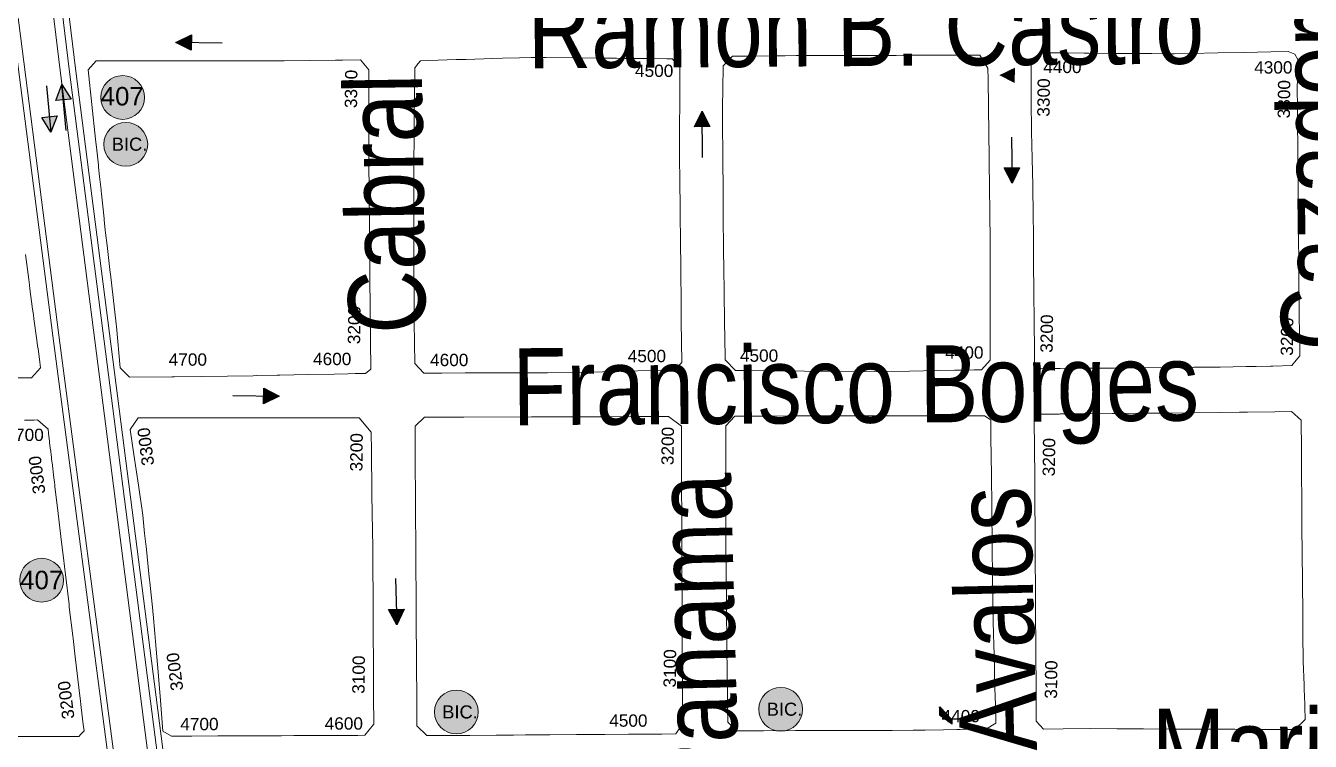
# Model space of a CAD drawing. Header units: millimetres. Extents: x 11558 to 23675, y 49449 to 61482.
# Drawn here: x 16625.3 to 17042.3, y 56996.8 to 57229.2 of the extents above; entities that cross this region are included whole.
import ezdxf

# ---------------------------------------------------------------- set-up
doc = ezdxf.new("R2010")
doc.units = ezdxf.units.MM
for name, color, linetype in [('0. plano base - nombres calles', 22, 'Continuous'), ('0. Plano Base - PLANO', 254, 'Continuous'), ('0. Plano base - sentido calles', 253, 'Continuous'), ('7. puesta en valor CC la lucila', 212, 'Continuous'), ('numeración', 7, 'Continuous')]:
    doc.layers.add(name, color=color, linetype=linetype)
for name, color, linetype, true_color in [('Linea 314 IDA', 7, 'Continuous', 0x141414), ('Linea 314 REGRESO', 7, 'Continuous', 0xe00000), ('Linea 407 IDA', 7, 'Continuous', 0xd10000), ('Linea 407 REGRESO', 7, 'Continuous', 0x0034d1)]:
    doc.layers.add(name, color=color, linetype=linetype, true_color=true_color)
doc.layers.add('Linea Bicentenario Nueva', color=7, linetype='Continuous', true_color=0x0000cc, transparency=0.05)
doc.layers.get('7. puesta en valor CC la lucila').off()
doc.styles.get("Standard").update_dxf_attribs({"font": 'arial.ttf'})

# ---------------------------------------------------------------- blocks, each defined once
blk = doc.blocks.new('MANZANAS')
at = {"layer": '0. Plano Base - PLANO', "color": 0, "linetype": 'Continuous', "lineweight": 5}
for points in [[(5635872.29, 6179652.88), (5635870.48, 6179651.92), (5635867.62, 6179652.87), (5635864.84, 6179658.1), (5635864.76, 6179658.25), (5635862.67, 6179662.17), (5635861.03, 6179665.25), (5635857.35, 6179672.15), (5635856.63, 6179673.49), (5635852.74, 6179680.79), (5635848.58, 6179688.6), (5635844.71, 6179695.86), (5635841.23, 6179702.39), (5635840.67, 6179703.44), (5635836.44, 6179711.13), (5635832.24, 6179718.76), (5635831.54, 6179720.02), (5635828.16, 6179726.35), (5635828.07, 6179726.53), (5635823.78, 6179734.75), (5635821.85, 6179738.46), (5635822.69, 6179742.7), (5635824.77, 6179743.76), (5635827.93, 6179745.37), (5635830.84, 6179746.85), (5635835.66, 6179749.31), (5635836.99, 6179749.98), (5635843.26, 6179753.17), (5635847.4, 6179755.28), (5635851.17, 6179757.19), (5635855.23, 6179759.27), (5635858.59, 6179760.97), (5635861.73, 6179762.57), (5635866.4, 6179765.12), (5635874.08, 6179769.33), (5635881.57, 6179773.42), (5635889.22, 6179777.61), (5635894.14, 6179780.3), (5635896.47, 6179780.46), (5635898.15, 6179779.45), (5635898.34, 6179779.07), (5635900.35, 6179774.95), (5635902.92, 6179769.84), (5635904.55, 6179766.77), (5635905.15, 6179765.63), (5635908.73, 6179758.86), (5635910.15, 6179756.18), (5635912.67, 6179751.42), (5635914.35, 6179748.24), (5635916.74, 6179743.73), (5635917.44, 6179742.41), (5635920.74, 6179736.17), (5635921.35, 6179735.03), (5635923.3, 6179731.33), (5635924.73, 6179728.63), (5635928.79, 6179721), (5635932.89, 6179713.33), (5635933.52, 6179712.14), (5635937.06, 6179705.54), (5635941.8, 6179696.67), (5635943.06, 6179694.31), (5635942.68, 6179692.53), (5635942.19, 6179690.3), (5635936.86, 6179687.39), (5635936.12, 6179686.98), (5635932.03, 6179684.74), (5635929.24, 6179683.21), (5635921.82, 6179679.19), (5635914.21, 6179675.15), (5635906.7, 6179671.16), (5635898.94, 6179667.04), (5635891.46, 6179663.06), (5635887.61, 6179661.02), (5635887.4, 6179660.9), (5635883.68, 6179658.93), (5635883.58, 6179658.87), (5635875.96, 6179654.83)], [(5635783.52, 6179606.12), (5635782.7, 6179605.71), (5635778.17, 6179607.26), (5635774.51, 6179613.99), (5635772.71, 6179617.31), (5635772.11, 6179618.4), (5635767.89, 6179626.17), (5635763.84, 6179633.76), (5635761.66, 6179637.87), (5635761.44, 6179638.29), (5635755.87, 6179648.79), (5635751.92, 6179656.24), (5635747.72, 6179664.14), (5635745.39, 6179668.54), (5635743.54, 6179672.02), (5635739.58, 6179679.64), (5635736.89, 6179685.01), (5635733.67, 6179691.44), (5635733.56, 6179691.66), (5635734.86, 6179695.76), (5635739.66, 6179698.33), (5635746.97, 6179702.23), (5635749.91, 6179703.8), (5635753.08, 6179705.49), (5635756.17, 6179707.11), (5635759.22, 6179708.7), (5635762.23, 6179710.28), (5635767.68, 6179713.12), (5635769.95, 6179714.31), (5635774.58, 6179716.73), (5635776.58, 6179717.77), (5635777.65, 6179718.33), (5635777.7, 6179718.36), (5635779.34, 6179719.21), (5635779.39, 6179719.24), (5635781.87, 6179720.54), (5635785.33, 6179722.35), (5635786.41, 6179722.91), (5635790.72, 6179725.16), (5635792.42, 6179726.05), (5635793.31, 6179726.52), (5635797.51, 6179728.71), (5635800.87, 6179730.47), (5635805.86, 6179733.07), (5635810.2, 6179730.55), (5635811.92, 6179727.35), (5635812.21, 6179726.79), (5635815.84, 6179720.01), (5635816.11, 6179719.52), (5635816.72, 6179718.38), (5635819.66, 6179712.87), (5635819.97, 6179712.29), (5635824.08, 6179704.62), (5635824.79, 6179703.3), (5635828.2, 6179696.92), (5635832.52, 6179688.84), (5635836.54, 6179681.33), (5635840.56, 6179673.67), (5635842.89, 6179669.23), (5635844.46, 6179666.13), (5635845.37, 6179664.36), (5635846.53, 6179662.12), (5635848.25, 6179658.79), (5635849.81, 6179655.77), (5635854.48, 6179646.74), (5635853.46, 6179642.7), (5635852.13, 6179641.98), (5635851.41, 6179641.59), (5635848.16, 6179639.82), (5635846.07, 6179638.68), (5635845.75, 6179638.5), (5635840.95, 6179635.89), (5635832.98, 6179631.55), (5635825.65, 6179627.56), (5635818.17, 6179623.55), (5635810.4, 6179619.65), (5635802.69, 6179615.77), (5635794.75, 6179611.77), (5635793.98, 6179611.38), (5635787.05, 6179607.9)], [(5635697.64, 6179560.54), (5635693.38, 6179558.32), (5635689.27, 6179559.72), (5635683.01, 6179571.5), (5635679.13, 6179578.8), (5635675.66, 6179585.32), (5635675.14, 6179586.32), (5635672.66, 6179591.09), (5635671.06, 6179594.17), (5635669.24, 6179597.68), (5635667.04, 6179601.9), (5635662.98, 6179609.71), (5635659.04, 6179617.28), (5635655.13, 6179624.99), (5635651.23, 6179632.68), (5635649.57, 6179635.96), (5635648.84, 6179637.39), (5635648.7, 6179637.68), (5635645.06, 6179644.85), (5635645.23, 6179645.73), (5635645.38, 6179646.49), (5635645.63, 6179647.79), (5635647.53, 6179648.85), (5635650.67, 6179650.61), (5635655.75, 6179653.44), (5635658.55, 6179655), (5635666.03, 6179659.18), (5635668.92, 6179660.8), (5635673.69, 6179663.46), (5635676.99, 6179665.3), (5635681.29, 6179667.48), (5635689.08, 6179671.43), (5635696.54, 6179675.21), (5635701.68, 6179677.81), (5635704.18, 6179679.08), (5635705.32, 6179679.66), (5635712.34, 6179683.22), (5635716.27, 6179685.21), (5635717.85, 6179686.01), (5635721.19, 6179684.92), (5635721.57, 6179684.18), (5635723.06, 6179681.29), (5635727.36, 6179672.95), (5635729.27, 6179669.24), (5635731.01, 6179665.88), (5635735.05, 6179658.13), (5635738.01, 6179652.58), (5635739.37, 6179650.02), (5635741.39, 6179646.22), (5635743.37, 6179642.52), (5635743.48, 6179642.31), (5635747.5, 6179634.75), (5635747.56, 6179634.64), (5635751.62, 6179627.02), (5635753.25, 6179623.97), (5635755.78, 6179619.22), (5635757.01, 6179616.91), (5635757.68, 6179615.66), (5635759.78, 6179611.71), (5635766.06, 6179599.93), (5635765.03, 6179596.6), (5635763.98, 6179596.02), (5635754.67, 6179590.91), (5635751.89, 6179589.39), (5635750.96, 6179588.88), (5635748.4, 6179587.48), (5635744.61, 6179585.4), (5635736.77, 6179581.1), (5635728.92, 6179576.88), (5635721.35, 6179572.92), (5635713.51, 6179568.83), (5635705.8, 6179564.8), (5635705.2, 6179564.51), (5635698.5, 6179560.99), (5635698.18, 6179560.82)], [(5635930.7, 6179551.42), (5635925.07, 6179548.44), (5635921.87, 6179549.61), (5635919.61, 6179553.89), (5635918.19, 6179556.59), (5635915.38, 6179561.92), (5635913.02, 6179566.38), (5635909.66, 6179572.76), (5635908.92, 6179574.15), (5635906.94, 6179577.9), (5635906.15, 6179579.39), (5635905.86, 6179579.95), (5635904.9, 6179581.78), (5635900.73, 6179589.68), (5635898.4, 6179594.1), (5635896.87, 6179597), (5635892.84, 6179604.64), (5635888.85, 6179612.2), (5635884.87, 6179619.74), (5635880.5, 6179628.03), (5635880.38, 6179628.25), (5635876.33, 6179635.73), (5635877.15, 6179638.76), (5635882.49, 6179641.58), (5635882.74, 6179641.72), (5635885.36, 6179643.11), (5635887.9, 6179644.45), (5635890.44, 6179645.8), (5635897.76, 6179649.68), (5635898.25, 6179649.94), (5635900.66, 6179651.22), (5635905.96, 6179654.03), (5635913.49, 6179658.05), (5635920.1, 6179661.58), (5635921.18, 6179662.16), (5635928.79, 6179666.22), (5635934.11, 6179669.07), (5635935.49, 6179669.81), (5635936.39, 6179670.28), (5635944.22, 6179674.47), (5635948.98, 6179677.01), (5635950.25, 6179676.7), (5635951.78, 6179676.32), (5635953.06, 6179676), (5635957.6, 6179667.44), (5635959.46, 6179663.93), (5635961.17, 6179660.7), (5635965.35, 6179652.82), (5635967.47, 6179648.82), (5635969.31, 6179645.35), (5635973.39, 6179637.65), (5635977.49, 6179629.93), (5635978.69, 6179627.66), (5635981.58, 6179622.21), (5635985.57, 6179614.68), (5635989.8, 6179606.79), (5635993.55, 6179600.14), (5635993.74, 6179599.82), (5635994.61, 6179598.27), (5635995.03, 6179597.53), (5635999.05, 6179590.41), (5635997.58, 6179585.91), (5635992.56, 6179583.33), (5635984.51, 6179579.19), (5635982.09, 6179577.94), (5635980.28, 6179577.02), (5635978.48, 6179576.09), (5635975.83, 6179574.73), (5635969.32, 6179571.38), (5635966.08, 6179569.71), (5635961.47, 6179567.35), (5635953.86, 6179563.44), (5635946.22, 6179559.51), (5635938.45, 6179555.52)], [(5635621.34, 6179519.52), (5635609.22, 6179513.1), (5635605.15, 6179514.38), (5635597.89, 6179525.71), (5635597.39, 6179526.45), (5635592.58, 6179533.55), (5635588.26, 6179539.94), (5635587.98, 6179540.36), (5635583.03, 6179547.67), (5635580.73, 6179551.07), (5635580.22, 6179551.82), (5635578.35, 6179554.63), (5635578.09, 6179555.02), (5635573.65, 6179561.7), (5635573.17, 6179562.44), (5635572.95, 6179562.77), (5635570.53, 6179566.4), (5635568.82, 6179568.98), (5635568.47, 6179569.52), (5635565.76, 6179573.59), (5635563.77, 6179576.59), (5635551.26, 6179595.43), (5635552.26, 6179599.2), (5635555.4, 6179600.83), (5635565.77, 6179606.22), (5635575.4, 6179611.22), (5635575.55, 6179611.29), (5635579.31, 6179613.25), (5635583.23, 6179615.29), (5635587.34, 6179617.42), (5635598.44, 6179623.19), (5635598.68, 6179623.31), (5635602.52, 6179625.31), (5635606.38, 6179627.32), (5635613.71, 6179631.26), (5635621.09, 6179635.23), (5635621.34, 6179635.36), (5635623.07, 6179636.29), (5635628.19, 6179639.05), (5635632.11, 6179637.39), (5635634.52, 6179632.77), (5635636.54, 6179628.9), (5635638.26, 6179625.62), (5635642.23, 6179618.01), (5635643.76, 6179615.1), (5635646.26, 6179610.31), (5635650.17, 6179602.94), (5635651.47, 6179600.49), (5635654.24, 6179595.29), (5635654.85, 6179594.13), (5635656.37, 6179591.27), (5635658.27, 6179587.69), (5635659.92, 6179584.58), (5635662.41, 6179579.88), (5635663.87, 6179577.13), (5635665.16, 6179574.62), (5635666.58, 6179572.02), (5635667.36, 6179570.55), (5635668.79, 6179567.87), (5635669.1, 6179567.27), (5635670.46, 6179564.72), (5635673.49, 6179559.01), (5635674.4, 6179557.29), (5635674.75, 6179556.65), (5635675.9, 6179554.47), (5635677.13, 6179552.15), (5635677.48, 6179551.5), (5635676.65, 6179549.48), (5635675.86, 6179549.05), (5635673.64, 6179547.85), (5635671.59, 6179546.73), (5635667.66, 6179544.58), (5635660.18, 6179540.51), (5635652.21, 6179536.16), (5635651.42, 6179535.73), (5635645.52, 6179532.51), (5635644.63, 6179532.03), (5635637.31, 6179528.04), (5635629.87, 6179524.05), (5635622.12, 6179519.94)], [(5635844.68, 6179506.03), (5635836.85, 6179501.93), (5635833.14, 6179503.16), (5635830.92, 6179507.33), (5635830.34, 6179508.43), (5635829.44, 6179510.12), (5635829, 6179510.94), (5635828.24, 6179512.37), (5635827.14, 6179514.44), (5635826.84, 6179515.01), (5635825.73, 6179517.1), (5635825.35, 6179517.81), (5635821.9, 6179524.29), (5635820.23, 6179527.43), (5635816.77, 6179533.9), (5635815.36, 6179536.56), (5635815.03, 6179537.17), (5635810.53, 6179545.6), (5635805.62, 6179554.8), (5635803.93, 6179558.04), (5635800.66, 6179564.35), (5635797.39, 6179570.64), (5635795.94, 6179573.44), (5635788.21, 6179588.32), (5635789.4, 6179592.43), (5635795.28, 6179595.52), (5635797.37, 6179596.62), (5635806.49, 6179601.42), (5635812.65, 6179604.65), (5635812.84, 6179604.76), (5635815.71, 6179606.26), (5635824.79, 6179610.97), (5635825.68, 6179611.43), (5635834.25, 6179615.87), (5635843.41, 6179620.61), (5635852.78, 6179625.46), (5635861.22, 6179629.83), (5635863.64, 6179629.62), (5635866.38, 6179624.49), (5635872.06, 6179613.87), (5635876.96, 6179604.69), (5635879.89, 6179599.21), (5635880.33, 6179598.39), (5635881.94, 6179595.38), (5635883.82, 6179591.86), (5635886.98, 6179585.95), (5635891.82, 6179576.89), (5635896.76, 6179567.93), (5635898.02, 6179565.65), (5635901.94, 6179558.54), (5635902.17, 6179558.12), (5635902.38, 6179557.74), (5635905.02, 6179552.94), (5635907.61, 6179548.25), (5635910.5, 6179543), (5635908.7, 6179540), (5635901.18, 6179535.88), (5635900.26, 6179535.38), (5635896.42, 6179533.28), (5635891.17, 6179530.42), (5635887.74, 6179528.58), (5635881.74, 6179525.44), (5635879.24, 6179524.13), (5635873.18, 6179520.95), (5635864.17, 6179516.24), (5635863.16, 6179515.71), (5635860, 6179514.05), (5635853.95, 6179510.89)], [(5635753.12, 6179456.73), (5635748.48, 6179454.28), (5635744.11, 6179455.63), (5635741.48, 6179460.63), (5635741.45, 6179460.69), (5635733.5, 6179475.79), (5635733.42, 6179475.94), (5635733.25, 6179476.25), (5635733.13, 6179476.48), (5635731.55, 6179479.49), (5635730.52, 6179481.45), (5635729.35, 6179483.66), (5635729, 6179484.32), (5635727.88, 6179486.45), (5635727.56, 6179487.05), (5635727.54, 6179487.1), (5635727.36, 6179487.45), (5635727.18, 6179487.78), (5635725.64, 6179490.7), (5635722.81, 6179496.08), (5635722.7, 6179496.29), (5635721.67, 6179498.24), (5635717.05, 6179507.02), (5635711.78, 6179517.03), (5635702.03, 6179535.56), (5635698.78, 6179541.72), (5635700.12, 6179545.71), (5635708.04, 6179549.84), (5635711.42, 6179551.6), (5635730.93, 6179561.76), (5635743.22, 6179568.16), (5635752.56, 6179573.07), (5635761.21, 6179577.63), (5635763.42, 6179578.79), (5635769.26, 6179581.87), (5635769.91, 6179582.21), (5635770.16, 6179582.34), (5635770.29, 6179582.41), (5635775.54, 6179581.57), (5635776.51, 6179579.69), (5635776.81, 6179579.1), (5635779.76, 6179573.41), (5635784.51, 6179564.31), (5635789.14, 6179555.47), (5635790.94, 6179552.04), (5635792.63, 6179548.82), (5635794.34, 6179545.54), (5635796.15, 6179542.09), (5635797.89, 6179538.78), (5635798.06, 6179538.45), (5635798.16, 6179538.27), (5635801.85, 6179531.22), (5635802.14, 6179530.67), (5635806.17, 6179522.97), (5635806.38, 6179522.58), (5635809.83, 6179515.99), (5635810.04, 6179515.59), (5635816.92, 6179502.47), (5635820.36, 6179495.9), (5635819.91, 6179491.99), (5635815.89, 6179489.87), (5635814.43, 6179489.1), (5635814.18, 6179488.96), (5635807.41, 6179485.39), (5635806.81, 6179485.08), (5635806.33, 6179484.82), (5635799.53, 6179481.23), (5635799.16, 6179481.03), (5635799.06, 6179480.98), (5635791.48, 6179476.98), (5635783.83, 6179472.94), (5635783.08, 6179472.55), (5635781.14, 6179471.52), (5635776.8, 6179469.23), (5635773.34, 6179467.4), (5635769.58, 6179465.42), (5635768.5, 6179464.85), (5635768.38, 6179464.78), (5635760.84, 6179460.8)], [(5635680.54, 6179418.8), (5635675.06, 6179415.92), (5635671.85, 6179416.05), (5635667.25, 6179423.37), (5635666.53, 6179424.53), (5635661.62, 6179432.34), (5635656.28, 6179440.84), (5635654.93, 6179442.98), (5635651.47, 6179448.31), (5635651.05, 6179448.95), (5635650.8, 6179449.33), (5635645.69, 6179457.07), (5635645.23, 6179457.77), (5635644.81, 6179458.41), (5635639.26, 6179466.82), (5635638.9, 6179467.35), (5635636.97, 6179470.28), (5635633.65, 6179475.32), (5635627.94, 6179483.27), (5635622.04, 6179491.48), (5635617.25, 6179498.15), (5635617.77, 6179502.67), (5635626.2, 6179507.04), (5635631.7, 6179509.89), (5635635.74, 6179511.98), (5635638.47, 6179513.4), (5635641.18, 6179514.8), (5635649.65, 6179519.2), (5635658.36, 6179523.71), (5635667.48, 6179528.44), (5635669.92, 6179529.7), (5635681.48, 6179535.69), (5635687.04, 6179533.36), (5635689.97, 6179527.9), (5635691.4, 6179525.23), (5635694.8, 6179518.91), (5635696.56, 6179515.62), (5635699.47, 6179510.18), (5635704.73, 6179500.39), (5635709.7, 6179491.04), (5635710.18, 6179490.12), (5635712.12, 6179486.44), (5635714.06, 6179482.74), (5635714.78, 6179481.39), (5635716.76, 6179477.62), (5635718.53, 6179474.25), (5635719.25, 6179472.89), (5635720.73, 6179470.07), (5635723.33, 6179465.13), (5635725.3, 6179461.39), (5635727.28, 6179457.6), (5635731.48, 6179449.65), (5635731.46, 6179449.54), (5635730.57, 6179445.09), (5635728.54, 6179444.02), (5635724.47, 6179441.88), (5635715.8, 6179437.33), (5635715.38, 6179437.1), (5635712.98, 6179435.84), (5635710.17, 6179434.36), (5635706.67, 6179432.53), (5635706.32, 6179432.34), (5635698.27, 6179428.12), (5635697.72, 6179427.82), (5635696.97, 6179427.43), (5635689.34, 6179423.42), (5635688.6, 6179423.03), (5635688.34, 6179422.9), (5635680.85, 6179418.96)]]:
    blk.add_lwpolyline(points, close=True, dxfattribs=at)
for points in [[(5635560.85, 6179532.81), (5635561.78, 6179531.48), (5635565.52, 6179526.16), (5635566.55, 6179524.7), (5635567.27, 6179523.67), (5635571.1, 6179518.22), (5635572.17, 6179516.7), (5635572.96, 6179515.56), (5635576.96, 6179509.87), (5635578.06, 6179508.31), (5635578.62, 6179507.52), (5635580.52, 6179504.8), (5635582.15, 6179502.49), (5635581.03, 6179498.2), (5635575.99, 6179495.54)], [(5635585.34, 6179484.96), (5635587.32, 6179486.02), (5635588.12, 6179486.45), (5635589.1, 6179486.98), (5635591.3, 6179486.46), (5635593.49, 6179485.94), (5635594.24, 6179484.85), (5635595.79, 6179482.57), (5635596, 6179482.26), (5635597.02, 6179480.76), (5635597.58, 6179479.93), (5635597.78, 6179479.65), (5635598.13, 6179479.13), (5635599.54, 6179477.07), (5635599.63, 6179476.93), (5635602.46, 6179472.78), (5635602.93, 6179472.09), (5635603.22, 6179471.66), (5635603.8, 6179470.81), (5635604.1, 6179470.36), (5635609.05, 6179463.1), (5635614.33, 6179455.35), (5635617.18, 6179451.17), (5635618.8, 6179448.78), (5635620.27, 6179446.62), (5635625.81, 6179438.5), (5635626.26, 6179437.84), (5635631.56, 6179430.04), (5635632.07, 6179429.31), (5635635.41, 6179424.4), (5635642.6, 6179413.84), (5635643.04, 6179413.19), (5635644.74, 6179410.7), (5635647.87, 6179406.11), (5635649.07, 6179404.35), (5635649.05, 6179404.28), (5635648.67, 6179403.09), (5635648.37, 6179401.98), (5635634.35, 6179394.69), (5635634.1, 6179394.56), (5635625.45, 6179390.06)]]:
    blk.add_lwpolyline(points, dxfattribs=at)
blk = doc.blocks.new('407 ida')
at = {"layer": 'Linea 407 IDA', "lineweight": 211, "true_color": 0xededed}
h = blk.add_hatch(color=7, dxfattribs=at)
h.dxf.hatch_style = 1
edge = h.paths.add_edge_path()
edge.add_arc((0, 0), 7.11, 0, 360)
at = {"layer": 'Linea 407 IDA', "lineweight": 9}
blk.add_circle((0, 0), 7.11, dxfattribs=at)
at = {"layer": 'Linea 407 IDA', "lineweight": 15, "insert": (-7.14, 3.41), "char_height": 6, "attachment_point": 1}
blk.add_mtext_dynamic_manual_height_columns('407', width=16.4579, gutter_width=12.5, heights=[0], dxfattribs=at)
blk = doc.blocks.new('407 vuelta')
at = {"layer": 'Linea 407 REGRESO', "lineweight": 211, "true_color": 0xededed}
h = blk.add_hatch(color=7, dxfattribs=at)
h.dxf.hatch_style = 1
edge = h.paths.add_edge_path()
edge.add_arc((0, 0), 7.11, 0, 360)
at = {"layer": 'Linea 407 REGRESO', "lineweight": 15}
blk.add_circle((0, 0), 7.11, dxfattribs=at)
at = {"layer": 'Linea 407 REGRESO', "lineweight": 15, "insert": (-6.97, 3.06), "char_height": 6, "attachment_point": 1}
blk.add_mtext_dynamic_manual_height_columns('407', width=16.4579, gutter_width=12.5, heights=[0], dxfattribs=at)
blk = doc.blocks.new('bic. nueva fucsia')
at = {"layer": 'Linea Bicentenario Nueva', "lineweight": 211, "true_color": 0xededed}
h = blk.add_hatch(color=7, dxfattribs=at)
h.dxf.hatch_style = 1
edge = h.paths.add_edge_path()
edge.add_arc((0, 0), 7.11, 0, 360)
at = {"layer": 'Linea Bicentenario Nueva', "color": 230, "lineweight": 9, "true_color": 0xea348c}
blk.add_circle((0, 0), 7.11, dxfattribs=at)
at = {"layer": 'Linea Bicentenario Nueva', "color": 230, "lineweight": 15, "true_color": 0xea348c, "insert": (-4.55, 2.15), "char_height": 4.25, "attachment_point": 1}
blk.add_mtext_dynamic_manual_height_columns('BIC.', width=16.4579, gutter_width=12.5, heights=[0], dxfattribs=at)
blk = doc.blocks.new('bic. nueva verde')
at = {"layer": 'Linea Bicentenario Nueva', "lineweight": 211, "true_color": 0xededed}
h = blk.add_hatch(color=7, dxfattribs=at)
h.dxf.hatch_style = 1
edge = h.paths.add_edge_path()
edge.add_arc((0, 0), 7.11, 0, 360)
at = {"layer": 'Linea Bicentenario Nueva', "color": 62, "lineweight": 9, "true_color": 0xa2c01b}
blk.add_circle((0, 0), 7.11, dxfattribs=at)
at = {"layer": 'Linea Bicentenario Nueva', "color": 62, "lineweight": 15, "true_color": 0xa2c01b, "insert": (-4.55, 2.15), "char_height": 4.25, "attachment_point": 1}
blk.add_mtext_dynamic_manual_height_columns('BIC.', width=16.4579, gutter_width=12.5, heights=[0], dxfattribs=at)

msp = doc.modelspace()

# ---------------------------------------------------------------- hatches: boundary and pattern name
at = {"layer": '0. Plano base - sentido calles', "linetype": 'Continuous', "lineweight": 25, "ltscale": 2, "true_color": 0x1a1a1a}
h = msp.add_hatch(color=250, dxfattribs=at)
h.dxf.hatch_style = 1
h.paths.add_polyline_path([(16674.07, 57223.77), (16679.04, 57221.2), (16679.07, 57223.7)])
h.paths.add_polyline_path([(16674.07, 57223.77), (16679.07, 57223.7), (16679.11, 57226.2)])
h = msp.add_hatch(color=250, dxfattribs=at)
h.dxf.hatch_style = 1
h.paths.add_polyline_path([(16941.36, 57213.13), (16946.32, 57210.56), (16946.36, 57213.06)])
h.paths.add_polyline_path([(16941.36, 57213.13), (16946.36, 57213.06), (16946.39, 57215.56)])
h = msp.add_hatch(color=250, dxfattribs=at)
h.dxf.hatch_style = 1
h.paths.add_polyline_path([(16637.1, 57210.07), (16635.07, 57204.86), (16637.56, 57205.09)])
h.paths.add_polyline_path([(16637.1, 57210.07), (16637.56, 57205.09), (16640.05, 57205.32)])
h = msp.add_hatch(color=250, dxfattribs=at)
h.dxf.hatch_style = 1
h.paths.add_polyline_path([(16633.49, 57194.67), (16635.53, 57199.88), (16633.04, 57199.65)])
h.paths.add_polyline_path([(16633.49, 57194.67), (16633.04, 57199.65), (16630.55, 57199.42)])
h = msp.add_hatch(color=250, dxfattribs=at)
h.dxf.hatch_style = 1
h.paths.add_polyline_path([(16844.86, 57201.42), (16842.41, 57196.39), (16844.91, 57196.42)])
h.paths.add_polyline_path([(16844.86, 57201.42), (16844.91, 57196.42), (16847.41, 57196.44)])
h = msp.add_hatch(color=250, dxfattribs=at)
h.dxf.hatch_style = 1
h.paths.add_polyline_path([(16945.45, 57178.04), (16947.9, 57183.07), (16945.4, 57183.04)])
h.paths.add_polyline_path([(16945.45, 57178.04), (16945.4, 57183.04), (16942.9, 57183.02)])
h = msp.add_hatch(color=250, dxfattribs=at)
h.dxf.hatch_style = 1
h.paths.add_polyline_path([(16707.56, 57108.89), (16702.59, 57111.46), (16702.56, 57108.96)])
h.paths.add_polyline_path([(16707.56, 57108.89), (16702.56, 57108.96), (16702.53, 57106.46)])
h = msp.add_hatch(color=250, dxfattribs=at)
h.dxf.hatch_style = 1
h.paths.add_polyline_path([(16745.76, 57034.67), (16748.12, 57039.74), (16745.62, 57039.67)])
h.paths.add_polyline_path([(16745.76, 57034.67), (16745.62, 57039.67), (16743.12, 57039.6)])

# ---------------------------------------------------------------- linework, layer by layer
at = {"layer": '0. Plano base - sentido calles', "color": 250, "linetype": 'Continuous', "lineweight": 25, "ltscale": 2, "true_color": 0x1a1a1a}
for points in [[(16689.07, 57223.57), (16674.07, 57223.77), (16679.11, 57226.2), (16679.04, 57221.2), (16674.07, 57223.77)], [(16632.12, 57209.61), (16633.49, 57194.67), (16630.55, 57199.42), (16635.53, 57199.88), (16633.49, 57194.67)], [(16638.47, 57195.13), (16637.1, 57210.07), (16640.05, 57205.32), (16635.07, 57204.86), (16637.1, 57210.07)], [(16845.01, 57186.42), (16844.86, 57201.42), (16847.41, 57196.44), (16842.41, 57196.39), (16844.86, 57201.42)], [(16945.29, 57193.04), (16945.45, 57178.04), (16942.9, 57183.02), (16947.9, 57183.07), (16945.45, 57178.04)], [(16692.56, 57109.09), (16707.56, 57108.89), (16702.53, 57106.46), (16702.59, 57111.46), (16707.56, 57108.89)], [(16745.33, 57049.67), (16745.76, 57034.67), (16743.12, 57039.6), (16748.12, 57039.74), (16745.76, 57034.67)]]:
    msp.add_lwpolyline(points, dxfattribs=at)
at = {"layer": 'Linea 314 IDA', "lineweight": 15}
msp.add_lwpolyline([(19678.64, 54758.26), (17014.41, 54690.91), (17016.09, 54700.89), (17030.3, 54810.59), (17060.69, 55024), (17066.08, 55096.96), (17073.31, 55199.76), (17087.6, 55374.92), (16998.36, 55515.36), (16948.17, 55592.28), (16899.18, 55667.23), (16875.53, 55724.13), (16836.61, 55820.81), (16774.39, 55964.08), (16768.11, 56071.64), (16762.32, 56163.65), (16754.13, 56294.73), (16742.89, 56384.99), (16730.61, 56482.19), (16683.93, 56845.49), (16636.62, 57213.81), (16606.32, 57461.78)], dxfattribs=at)
at = {"layer": 'Linea 314 REGRESO', "lineweight": 15}
msp.add_lwpolyline([(16411.67, 58277.38), (16417.56, 58118.7), (16453.71, 57898.05), (16473.2, 57821.07), (16489.21, 57744.25), (16508.3, 57668.73), (16525.92, 57626.27), (16591.32, 57461.35), (16600.43, 57400.82), (16619.06, 57261.55), (16636.08, 57128.71), (16654.58, 56987.83), (16680.86, 56790.35), (16702.98, 56600.41), (16727.15, 56398.13), (16742.82, 56281.3)], dxfattribs=at)
at = {"layer": 'Linea 407 IDA', "lineweight": 15}
msp.add_lwpolyline([(16168.16, 56253.78), (16174.64, 56101.4), (16767.8, 56124.41), (16765.32, 56163.84), (16757.12, 56295.01), (16745.87, 56385.37), (16733.59, 56482.56), (16686.91, 56845.88), (16639.59, 57214.19), (16609.25, 57462.54), (16517.75, 57689.14), (16456.66, 57959.88), (16435.84, 58123.07), (16435.84, 58279.2)], dxfattribs=at)
at = {"layer": 'Linea 407 REGRESO', "lineweight": 15}
msp.add_lwpolyline([(16409.67, 58277.31), (16415.57, 58118.5), (16451.75, 57897.64), (16471.25, 57820.62), (16487.26, 57743.8), (16506.4, 57668.1), (16524.07, 57625.51), (16589.38, 57460.82), (16598.45, 57400.54), (16617.07, 57261.29), (16634.1, 57128.45), (16652.59, 56987.57), (16678.88, 56790.1), (16700.99, 56600.18), (16725.16, 56397.88), (16740.55, 56283.19), (16709.65, 56281.68), (16669.44, 56279.56), (16368.38, 56264.82), (16168.15, 56253.79)], dxfattribs=at)
at = {"layer": 'Linea Bicentenario Nueva', "color": 230, "lineweight": 15, "true_color": 0xea348c}
msp.add_lwpolyline([(15478.06, 55091.64), (15472.14, 55308.43), (15221.74, 55300.15), (15300.84, 56240.68), (15379.93, 56218.95), (15509.99, 56529.49), (15625.21, 56789.97), (15673.75, 56879.78), (16120.31, 56976.8), (16671.38, 56982.43), (16641.58, 57214.43), (16613.47, 57444.51), (17468.31, 57451.7), (17899.55, 57452.47), (18001.88, 57453.3), (18290.15, 57456.57), (19863.73, 57471.64), (19819.9, 57016.86)], dxfattribs=at)

# ---------------------------------------------------------------- block references
at = {"layer": '0. Plano Base - PLANO', "color": 28, "lineweight": 5, "true_color": 0x0d0d0d, "rotation": 332.5463477508169}
msp.add_blockref('MANZANAS', (-7833237.48, -2828296.13), dxfattribs=at)
at = {"layer": '7. puesta en valor CC la lucila', "color": 250, "lineweight": 30, "rotation": 332.5463477508169}
msp.add_blockref('MANZANAS', (-7833237.48, -2828296.13), dxfattribs=at)
at = {"layer": 'Linea 407 IDA', "lineweight": 15}
for name, p in [('407 ida', (16656.81, 57205.88)), ('407 vuelta', (16630.49, 57049.14))]:
    msp.add_blockref(name, p, dxfattribs=at)
at = {"layer": 'Linea Bicentenario Nueva', "lineweight": 15}
for name, p in [('bic. nueva fucsia', (16657.81, 57190.69)), ('bic. nueva verde', (16765.07, 57006.35)), ('bic. nueva verde', (16870.39, 57007.23))]:
    msp.add_blockref(name, p, dxfattribs=at)

# ---------------------------------------------------------------- texts
at = {"layer": '0. plano base - nombres calles', "color": 250, "lineweight": 15, "true_color": 0x1a1a1a, "char_height": 25, "attachment_point": 1}
for s, insert, rotation in [('{\\fArial Narrow|b0|i0|c0|p34;Cazadores de Coquimbo}', (17032.87, 57123.56), 90.7082), ('{\\fArial Narrow|b0|i0|c0|p34;Ramón B. Castro}', (16788.11, 57240.31), 0.4044), ('{\\fArial Narrow|b0|i0|c0|p34; Cabral}', (16730.28, 57121.03), 90.8357), ('{\\fArial Narrow|b0|i0|c0|p34;Francisco Borges}', (16783.22, 57124.44), 0.4044), ('{\\fArial Narrow|b0|i0|c0|p34;Panama}', (16831.89, 56976.82), 91.4248), ('{\\fArial Narrow|b0|i0|c0|p34;Ávalos}', (16928.57, 56993.25), 91.4248), ('{\\fArial Narrow|b0|i0|c0|p34;Mariano Pelliza}', (16990.79, 57007.45), 359.9441)]:
    msp.add_mtext_dynamic_manual_height_columns(s, width=329.255, gutter_width=12.5, heights=[0], dxfattribs=dict(at, insert=insert, rotation=rotation))
at = {"layer": 'numeración', "color": 251, "true_color": 0x606162, "char_height": 4, "attachment_point": 1}
for s, insert in [('4500', (16823.09, 57216.55)), ('4400', (16955.58, 57217.81)), ('4300', (17024.05, 57217.65)), ('4400', (16923.76, 57125.08)), ('4700', (16671.74, 57122.79)), ('4600', (16718.59, 57122.98)), ('4600', (16756.57, 57122.66)), ('4500', (16820.73, 57123.93)), ('4500', (16857.13, 57124.07)), ('4700', (16618.76, 57098.34)), ('4700', (16675.5, 57004.43)), ('4600', (16722.36, 57004.62)), ('4500', (16814.71, 57005.57)), ('4400', (16922.6, 57007))]:
    msp.add_mtext_dynamic_manual_height_columns(s, width=16.0314, gutter_width=12.5, heights=[0], dxfattribs=dict(at, insert=insert))
for s, insert, rotation in [('3300', (16728.85, 57202.47), 89.338), ('3300', (16953.62, 57199.69), 89.338), ('3300', (17031.64, 57199.14), 89.338), ('3200', (16729.86, 57125.8), 89.338), ('3200', (16954.63, 57123.02), 89.338), ('3200', (17032.63, 57122.04), 89.338), ('3300', (16663.08, 57086.08), 97.2591), ('3200', (16730.6, 57084.49), 89.338), ('3200', (16831.61, 57086.53), 89.338), ('3200', (16955.36, 57082.91), 89.338), ('3300', (16627.78, 57076.88), 97.2591), ('3200', (16672.53, 57013.01), 97.2591), ('3100', (16731.3, 57012.28), 89.338), ('3100', (16832.31, 57014.32), 89.338), ('3100', (16956.05, 57010.7), 89.338), ('3200', (16637.22, 57003.81), 97.2591)]:
    msp.add_mtext_dynamic_manual_height_columns(s, width=16.0314, gutter_width=12.5, heights=[0], dxfattribs=dict(at, insert=insert, rotation=rotation))

doc.saveas('drawing.dxf')
